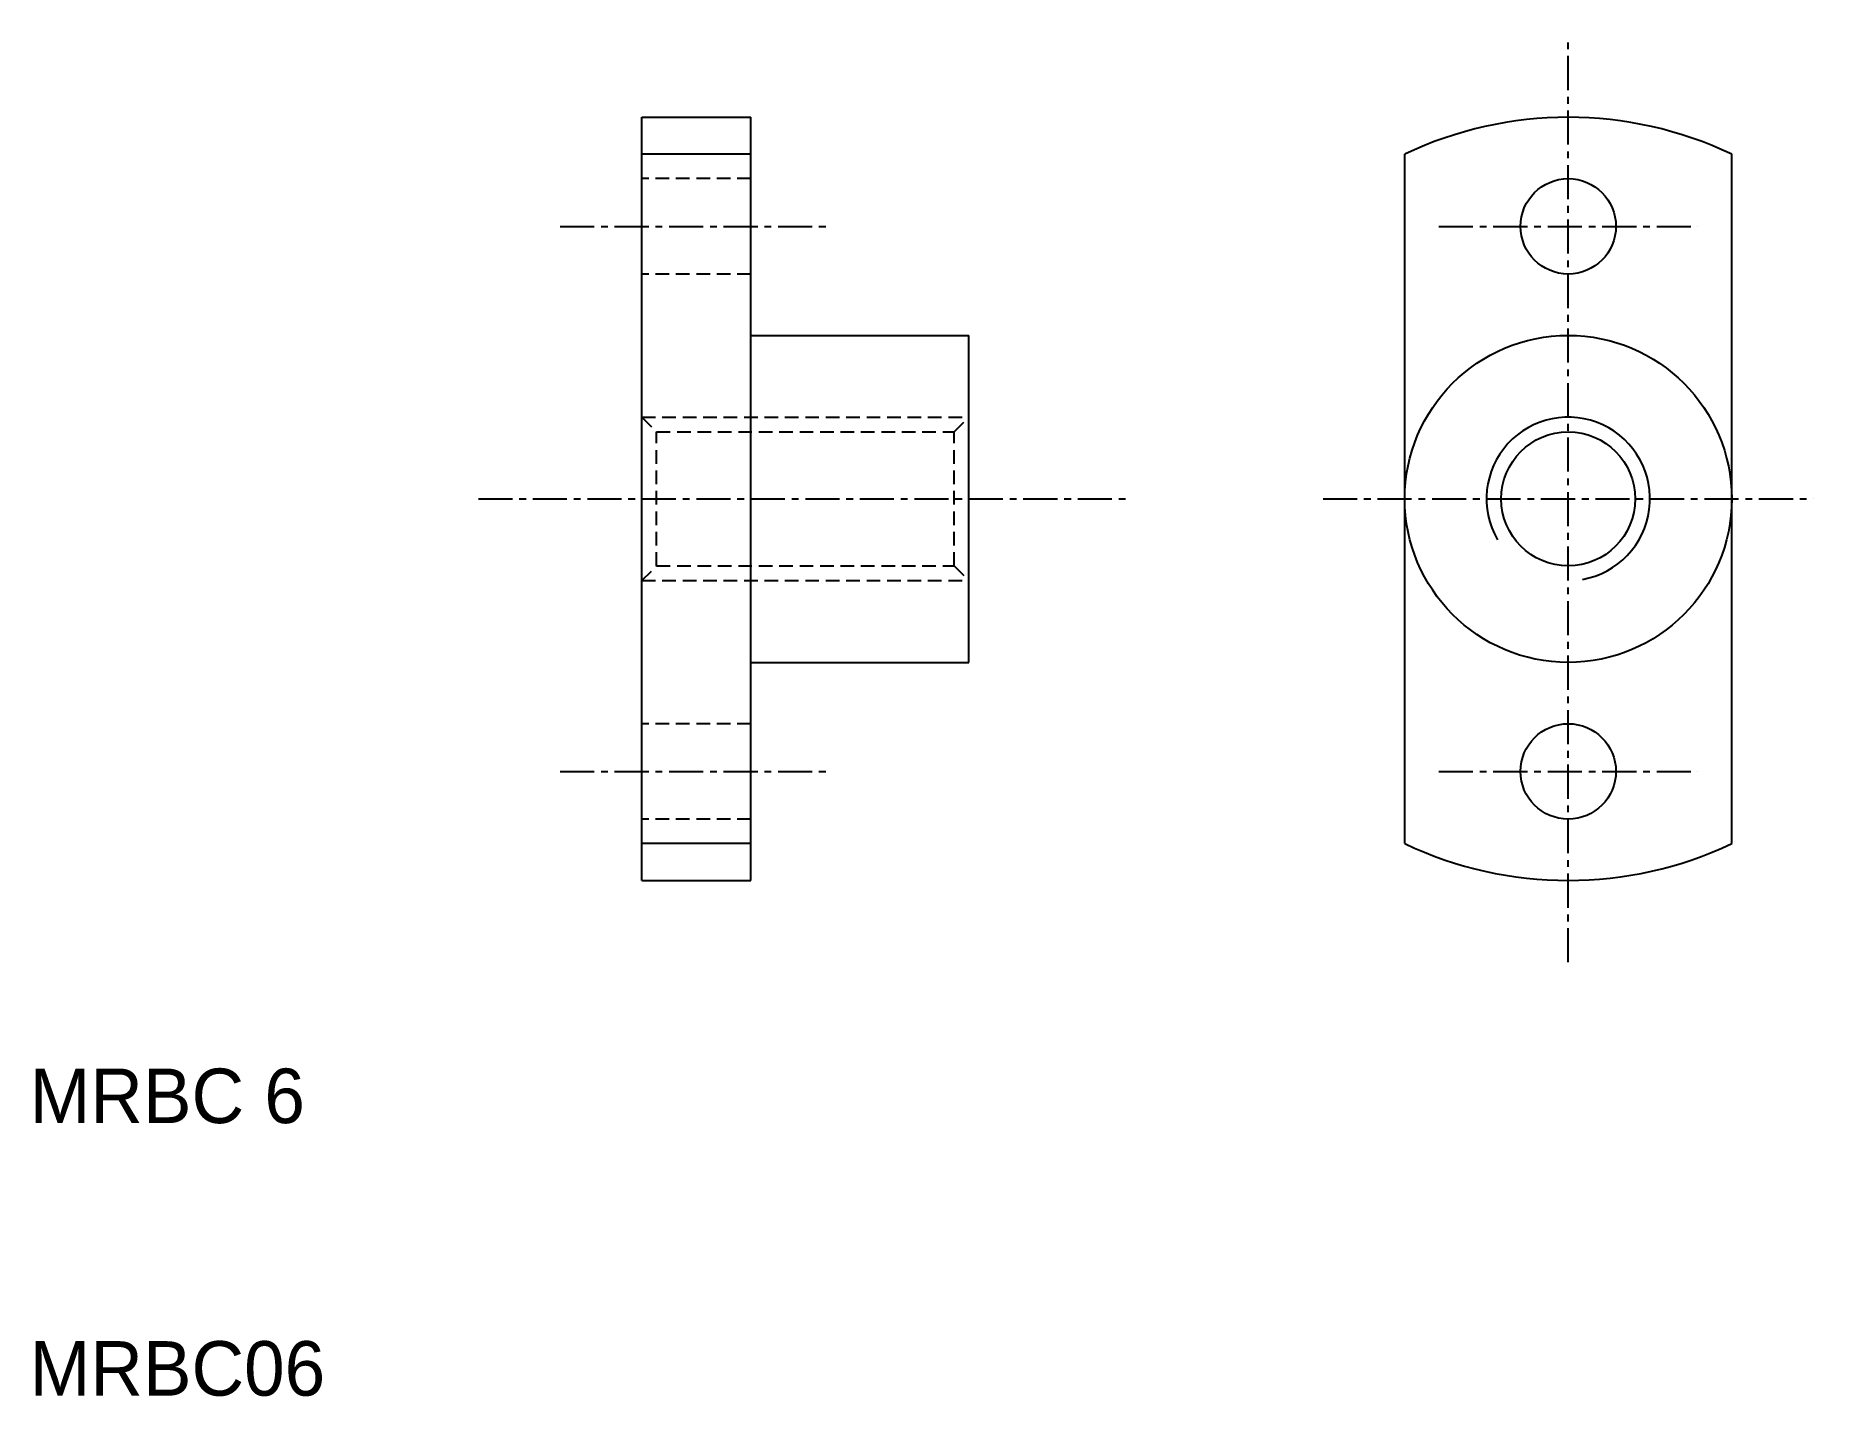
# Model space of a CAD drawing. Extents: x 10.2 to 75.5, y 10 to 59.9.
import ezdxf

# ---------------------------------------------------------------- set-up
doc = ezdxf.new("R2010")
doc.units = 0
doc.linetypes.add('CENTER', pattern=[2, 1.25, -0.25, 0.25, -0.25])
doc.linetypes.add('DASHED', pattern=[0.75, 0.5, -0.25])
doc.layers.get('0').update_dxf_attribs({"linetype": 'CONTINUOUS'})
doc.layers.add('CENTER', color=1, linetype='CENTER')

msp = doc.modelspace()

# ---------------------------------------------------------------- linework, layer by layer
at = {"color": 7, "linetype": 'CONTINUOUS'}
for p, q in [((32.474, 28.903), (32.474, 56.903)), ((32.474, 56.903), (36.474, 56.903)), ((36.474, 28.903), (36.474, 56.903)), ((36.474, 55.552), (32.474, 55.552)), ((60.474, 30.253), (60.474, 55.552)), ((72.474, 30.253), (72.474, 55.552)), ((36.474, 48.903), (44.474, 48.903)), ((44.474, 36.903), (44.474, 48.903)), ((36.474, 36.903), (44.474, 36.903)), ((36.474, 30.253), (32.474, 30.253)), ((32.474, 28.903), (36.474, 28.903))]:
    msp.add_line(p, q, dxfattribs=at)
at = {"color": 3, "linetype": 'DASHED'}
for p, q in [((36.474, 54.653), (32.474, 54.653)), ((36.474, 51.153), (32.474, 51.153)), ((32.474, 45.903), (44.474, 45.903)), ((32.474, 45.903), (33.015, 45.361)), ((43.932, 45.361), (44.474, 45.903)), ((33.015, 45.361), (43.932, 45.361)), ((33.015, 40.444), (33.015, 45.361)), ((43.932, 40.444), (43.932, 45.361)), ((32.474, 39.903), (33.015, 40.444)), ((32.474, 39.903), (44.474, 39.903)), ((33.015, 40.444), (43.932, 40.444)), ((43.932, 40.444), (44.474, 39.903)), ((36.474, 34.653), (32.474, 34.653)), ((36.474, 31.153), (32.474, 31.153))]:
    msp.add_line(p, q, dxfattribs=at)
at = {"color": 7, "linetype": 'CONTINUOUS'}
for centre, radius in [((66.474, 52.903), 1.75), ((66.474, 52.903), 1.75), ((66.474, 42.903), 6), ((66.474, 42.903), 2.458), ((66.474, 32.903), 1.75), ((66.474, 32.903), 1.75)]:
    msp.add_circle(centre, radius, dxfattribs=at)
for start, end in [(64.62307, 115.37693), (244.62307, 295.37693)]:
    msp.add_arc((66.474, 42.903), 14, start, end, dxfattribs=at)
at = {"color": 3, "linetype": 'CONTINUOUS'}
msp.add_arc((66.474, 42.903), 3, 280, 210, dxfattribs=at)
at = {"layer": 'CENTER', "color": 1, "linetype": 'CENTER'}
for p, q in [((66.474, 25.903), (66.474, 59.903)), ((29.474, 52.903), (39.474, 52.903)), ((61.724, 52.903), (71.224, 52.903)), ((26.474, 42.903), (50.474, 42.903)), ((57.474, 42.903), (75.474, 42.903)), ((29.474, 32.903), (39.474, 32.903)), ((61.724, 32.903), (71.224, 32.903))]:
    msp.add_line(p, q, dxfattribs=at)

# ---------------------------------------------------------------- texts
at = {"color": 7, "linetype": 'CONTINUOUS'}
for s, p in [('MRBC 6', (10, 20)), ('MRBC06', (10, 10))]:
    msp.add_text(s, height=2, dxfattribs=at).set_placement(p)

doc.saveas('drawing.dxf')
